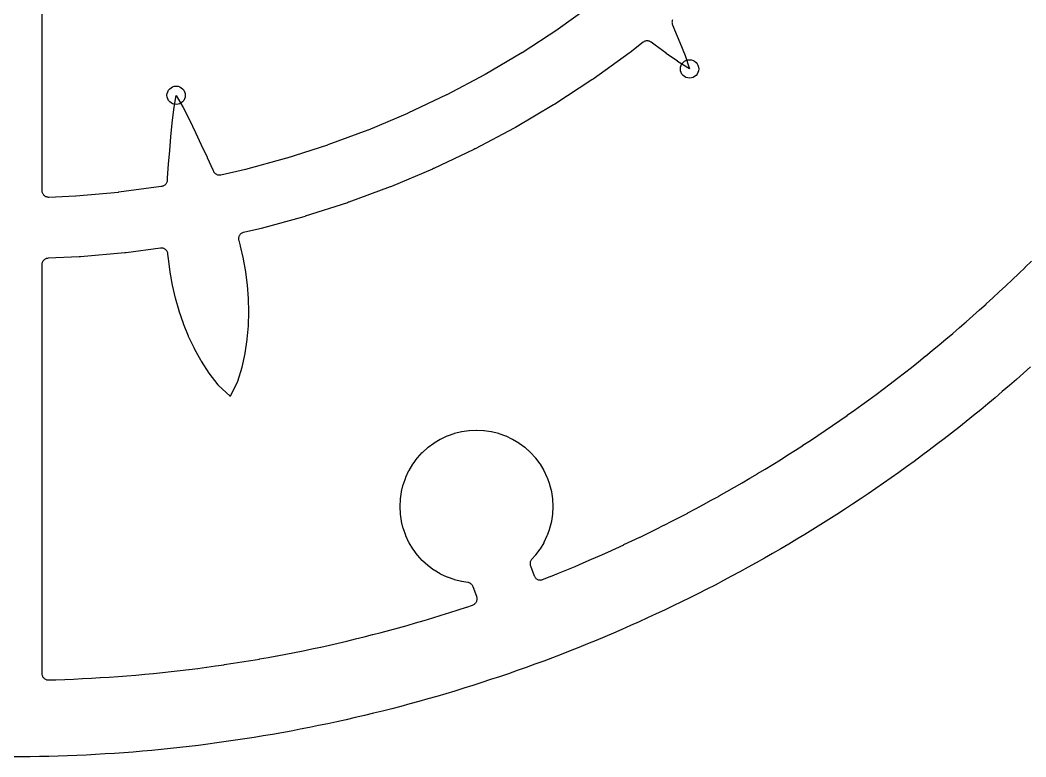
# Model space of a CAD drawing. Header units: millimetres. Extents: x -58 to 58, y -58 to 58.
# Drawn here: x 0.34 to 38.84, y -58.5 to -30.32 of the extents above; entities that cross this region are included whole.
import ezdxf

# ---------------------------------------------------------------- set-up
doc = ezdxf.new("R2010")
doc.units = ezdxf.units.MM
for name, color, linetype in [('CUT_INNER', 6, 'Continuous'), ('CUT_OUTER', 1, 'Continuous'), ('ENGRAVE', 7, 'Continuous')]:
    doc.layers.add(name, color=color, linetype=linetype)

msp = doc.modelspace()

# ---------------------------------------------------------------- linework, layer by layer
at = {"layer": 'CUT_INNER'}
for points in [[(1.17, -25.2923), (1.17, -36.8373), (1.1713, -36.8625), (1.1751, -36.8875), (1.1814, -36.9119), (1.1901, -36.9356), (1.2012, -36.9582), (1.2145, -36.9797), (1.2299, -36.9996), (1.2472, -37.018), (1.2663, -37.0345), (1.2869, -37.049), (1.3089, -37.0613), (1.3321, -37.0714), (1.3561, -37.079), (1.3808, -37.0842), (1.4059, -37.0869), (1.4311, -37.0871), (2.4635, -37.0412), (2.4746, -37.0405), (4.1042, -36.8955), (4.1152, -36.8943), (5.7368, -36.6771), (5.7477, -36.6754), (5.7763, -36.6703), (5.7996, -36.665), (5.8222, -36.6574), (5.8441, -36.6478), (5.8649, -36.6361), (5.8845, -36.6224), (5.9027, -36.607), (5.9194, -36.5899), (5.9344, -36.5712), (5.9475, -36.5513), (5.9586, -36.5301), (5.9677, -36.508), (5.9746, -36.4852), (5.9793, -36.4618), (5.9818, -36.438), (5.9862, -36.3574), (5.9863, -36.3555), (6.0231, -35.8337), (6.0232, -35.8323), (6.066, -35.3095), (6.1134, -34.7841), (6.1645, -34.2579), (6.1647, -34.2565), (6.2211, -33.7339), (6.2221, -33.7265), (6.3105, -33.2035), (6.3117, -33.198), (6.3148, -33.2027), (6.5795, -33.6624), (6.583, -33.669), (6.8176, -34.1394), (6.8182, -34.1406), (7.0483, -34.6147), (7.2752, -35.0906), (7.4979, -35.5678), (7.4985, -35.5691), (7.7143, -36.0455), (7.7151, -36.0473), (7.7352, -36.0934), (7.7461, -36.1155), (7.7592, -36.1365), (7.7742, -36.156), (7.7912, -36.174), (7.8098, -36.1902), (7.8299, -36.2045), (7.8513, -36.2167), (7.8739, -36.2268), (7.8973, -36.2346), (7.9213, -36.24), (7.9458, -36.2431), (7.9705, -36.2437), (7.9951, -36.2419), (8.0194, -36.2376), (8.9648, -36.0244), (8.9756, -36.0217), (10.554, -35.5912), (10.5646, -35.5881), (12.1224, -35.088), (12.1329, -35.0844), (13.6669, -34.5158), (13.6772, -34.5117), (15.1845, -33.8756), (15.1946, -33.871), (16.6722, -33.1687), (16.6821, -33.1637), (18.1271, -32.3965), (18.1368, -32.391), (19.5463, -31.5605), (19.5557, -31.5546), (20.927, -30.6624), (20.9362, -30.6561), (22.2024, -29.7498)], [(25.3113, -30.3075), (25.3035, -30.3304), (25.298, -30.3539), (25.2947, -30.3779), (25.2938, -30.4021), (25.2952, -30.4262), (25.299, -30.4502), (25.305, -30.4736), (25.3133, -30.4963), (25.3955, -30.6917), (25.5971, -31.1804), (25.5976, -31.1816), (25.7928, -31.6697), (25.7954, -31.6767), (25.9626, -32.1802), (25.9641, -32.1856), (25.9596, -32.183), (25.5098, -31.901), (25.5036, -31.8968), (25.0758, -31.5913), (25.0748, -31.5905), (24.6492, -31.2797), (24.4938, -31.1645), (24.4729, -31.1506), (24.4508, -31.1389), (24.4276, -31.1294), (24.4035, -31.1223), (24.3789, -31.1177), (24.354, -31.1155), (24.3289, -31.1159), (24.304, -31.1187), (24.2795, -31.1241), (24.2557, -31.1318), (24.2328, -31.1419), (24.211, -31.1543), (24.1905, -31.1687), (23.6967, -31.5564), (23.6945, -31.5581), (23.6552, -31.5876), (23.653, -31.5892), (22.2736, -32.5765), (22.2714, -32.5781), (22.2308, -32.6058), (22.2285, -32.6073), (20.8067, -33.5324), (20.8043, -33.5339), (20.7626, -33.5598), (20.7602, -33.5612), (19.2988, -34.4224), (19.2964, -34.4238), (19.2535, -34.4478), (19.251, -34.4491), (17.7528, -35.2445), (17.7504, -35.2458), (17.7065, -35.2679), (17.704, -35.2691), (16.172, -35.9973), (16.1695, -35.9985), (16.1246, -36.0186), (16.1221, -36.0197), (14.5593, -36.6793), (14.5567, -36.6803), (14.511, -36.6984), (14.5085, -36.6994), (12.9179, -37.289), (12.9153, -37.2899), (12.8689, -37.306), (12.8662, -37.3069), (11.2511, -37.8253), (11.2485, -37.8261), (11.2014, -37.8401), (11.1987, -37.8409), (9.5622, -38.2872), (9.5595, -38.2879), (9.5118, -38.2997), (9.5091, -38.3004), (8.8948, -38.439), (8.8705, -38.4457), (8.847, -38.4549), (8.8245, -38.4665), (8.8034, -38.4802), (8.7837, -38.496), (8.7657, -38.5137), (8.7496, -38.5331), (8.7355, -38.554), (8.7236, -38.5763), (8.714, -38.5996), (8.7068, -38.6238), (8.7021, -38.6486), (8.6999, -38.6737), (8.7003, -38.699), (8.7032, -38.724), (8.7086, -38.7487), (8.7652, -38.9562), (8.7665, -38.9613), (8.8786, -39.4524), (8.8797, -39.4581), (8.9689, -39.9528), (8.9698, -39.9589), (9.0345, -40.4577), (9.0351, -40.4642), (9.0739, -40.9673), (9.0742, -40.9741), (9.0856, -41.4819), (9.0856, -41.4889), (9.0685, -42.0018), (9.068, -42.009), (9.0208, -42.5271), (9.0199, -42.5345), (8.9404, -43.0581), (8.939, -43.066), (8.8235, -43.5952), (8.8211, -43.6046), (8.6597, -44.1412), (8.6579, -44.1461), (8.6558, -44.1509), (8.3801, -44.7079), (8.3773, -44.7129), (8.3729, -44.7092), (7.9207, -44.2828), (7.9171, -44.279), (7.9138, -44.275), (7.5759, -43.8279), (7.5704, -43.82), (7.2781, -43.3639), (7.274, -43.357), (7.0175, -42.8936), (7.0141, -42.887), (6.7898, -42.4176), (6.7868, -42.4111), (6.5925, -41.9361), (6.5901, -41.9296), (6.4243, -41.4494), (6.4223, -41.443), (6.2837, -40.9577), (6.2821, -40.9514), (6.1693, -40.4613), (6.1681, -40.4552), (6.0797, -39.9603), (6.0788, -39.9546), (6.0132, -39.4552), (6.0126, -39.45), (5.9963, -39.2667), (5.9928, -39.2417), (5.9868, -39.2172), (5.9784, -39.1935), (5.9676, -39.1707), (5.9546, -39.1491), (5.9394, -39.1289), (5.9223, -39.1103), (5.9035, -39.0936), (5.883, -39.0788), (5.8611, -39.0662), (5.8381, -39.0559), (5.8142, -39.0479), (5.7896, -39.0424), (5.7645, -39.0394), (5.7393, -39.039), (5.7141, -39.041), (4.3959, -39.2176), (4.3932, -39.2179), (4.3443, -39.2233), (4.3416, -39.2236), (2.652, -39.374), (2.6492, -39.3742), (2.6002, -39.3774), (2.5974, -39.3776), (1.4089, -39.4304), (1.3852, -39.4326), (1.3617, -39.437), (1.3389, -39.4437), (1.3167, -39.4525), (1.2955, -39.4633), (1.2754, -39.4762), (1.2566, -39.4909), (1.2393, -39.5073), (1.2237, -39.5253), (1.2099, -39.5447), (1.1979, -39.5653), (1.188, -39.587), (1.1802, -39.6095), (1.1745, -39.6327), (1.1711, -39.6563), (1.17, -39.6801), (1.17, -55.3066), (1.1712, -55.3316), (1.175, -55.3562), (1.1811, -55.3804), (1.1897, -55.4039), (1.2005, -55.4264), (1.2136, -55.4477), (1.2287, -55.4675), (1.2457, -55.4858), (1.2644, -55.5023), (1.2847, -55.5168), (1.3064, -55.5293), (1.3291, -55.5395), (1.3528, -55.5474), (1.3772, -55.5529), (1.4019, -55.556), (1.4269, -55.5565), (1.704, -55.5489), (1.7055, -55.5488), (2.0448, -55.5374), (2.0463, -55.5373), (2.3855, -55.5238), (2.3871, -55.5237), (2.7262, -55.5081), (2.7277, -55.508), (3.0667, -55.4903), (3.0682, -55.4902), (3.4071, -55.4705), (3.4087, -55.4704), (3.7474, -55.4485), (3.749, -55.4484), (4.0876, -55.4245), (4.0891, -55.4244), (4.4276, -55.3983), (4.4291, -55.3982), (4.7674, -55.3701), (4.7689, -55.37), (5.1071, -55.3398), (5.1086, -55.3397), (5.4465, -55.3075), (5.4481, -55.3073), (5.7858, -55.273), (5.7873, -55.2728), (6.1248, -55.2365), (6.1264, -55.2363), (6.4636, -55.1978), (6.4652, -55.1977), (6.8022, -55.1571), (6.8037, -55.157), (7.1405, -55.1144), (7.142, -55.1142), (7.4786, -55.0695), (7.4801, -55.0693), (7.8163, -55.0226), (7.8178, -55.0224), (8.1538, -54.9736), (8.1553, -54.9734), (8.4909, -54.9225), (8.4925, -54.9223), (8.8278, -54.8694), (8.8293, -54.8692), (9.1643, -54.8142), (9.1658, -54.8139), (9.5005, -54.7569), (9.502, -54.7567), (9.8363, -54.6976), (9.8378, -54.6973), (10.1717, -54.6362), (10.1732, -54.6359), (10.5067, -54.5728), (10.5082, -54.5725), (10.8414, -54.5073), (10.8429, -54.507), (11.1756, -54.4397), (11.1771, -54.4394), (11.5095, -54.3701), (11.511, -54.3698), (11.8429, -54.2985), (11.8444, -54.2982), (12.1758, -54.2248), (12.1773, -54.2245), (12.5083, -54.1491), (12.5098, -54.1487), (12.8403, -54.0713), (12.8418, -54.071), (13.1718, -53.9915), (13.1733, -53.9911), (13.5029, -53.9097), (13.5044, -53.9093), (13.8334, -53.8258), (13.8349, -53.8254), (14.1634, -53.7399), (14.1649, -53.7395), (14.4929, -53.652), (14.4944, -53.6516), (14.8218, -53.5621), (14.8233, -53.5616), (15.1502, -53.4701), (15.1517, -53.4697), (15.478, -53.3761), (15.4795, -53.3757), (15.8052, -53.2802), (15.8067, -53.2797), (16.1318, -53.1822), (16.1333, -53.1817), (16.4579, -53.0822), (16.4593, -53.0817), (16.7832, -52.9802), (16.7847, -52.9797), (17.108, -52.8762), (17.1095, -52.8758), (17.4321, -52.7703), (17.4336, -52.7698), (17.6607, -52.694), (17.684, -52.6849), (17.7062, -52.6736), (17.7272, -52.6601), (17.7467, -52.6445), (17.7646, -52.6271), (17.7807, -52.608), (17.7948, -52.5874), (17.8067, -52.5655), (17.8164, -52.5425), (17.8238, -52.5187), (17.8288, -52.4942), (17.8313, -52.4694), (17.8313, -52.4445), (17.8288, -52.4196), (17.8239, -52.3952), (17.8165, -52.3713), (17.6784, -51.9918), (17.6689, -51.9693), (17.6573, -51.9478), (17.6437, -51.9276), (17.6281, -51.9088), (17.6108, -51.8916), (17.5919, -51.8761), (17.5716, -51.8626), (17.55, -51.8512), (17.5274, -51.8418), (17.5041, -51.8348), (17.4801, -51.83), (17.2427, -51.7948), (17.2307, -51.7924), (16.9641, -51.7256), (16.9524, -51.7221), (16.6937, -51.6295), (16.6824, -51.6248), (16.434, -51.5073), (16.4232, -51.5016), (16.1875, -51.3603), (16.1773, -51.3535), (15.9566, -51.1898), (15.9471, -51.182), (15.7435, -50.9975), (15.7349, -50.9888), (15.5503, -50.7852), (15.5426, -50.7758), (15.3789, -50.5551), (15.3721, -50.5449), (15.2308, -50.3092), (15.225, -50.2984), (15.1076, -50.05), (15.1029, -50.0387), (15.0103, -49.78), (15.0067, -49.7682), (14.94, -49.5017), (14.9376, -49.4897), (14.8973, -49.2179), (14.8961, -49.2057), (14.8826, -48.9312), (14.8826, -48.919), (14.8961, -48.6445), (14.8973, -48.6323), (14.9376, -48.3605), (14.94, -48.3485), (15.0067, -48.082), (15.0103, -48.0702), (15.1029, -47.8115), (15.1076, -47.8002), (15.225, -47.5518), (15.2308, -47.541), (15.3721, -47.3053), (15.3789, -47.2951), (15.5426, -47.0744), (15.5503, -47.0649), (15.7349, -46.8614), (15.7435, -46.8527), (15.9471, -46.6682), (15.9566, -46.6604), (16.1773, -46.4967), (16.1875, -46.4899), (16.4232, -46.3486), (16.434, -46.3429), (16.6824, -46.2254), (16.6937, -46.2207), (16.9524, -46.1281), (16.9641, -46.1246), (17.2307, -46.0578), (17.2427, -46.0554), (17.5145, -46.0151), (17.5267, -46.0139), (17.8011, -46.0004), (17.8134, -46.0004), (18.0878, -46.0139), (18.1, -46.0151), (18.3718, -46.0554), (18.3839, -46.0578), (18.6504, -46.1246), (18.6621, -46.1281), (18.9208, -46.2207), (18.9322, -46.2254), (19.1806, -46.3429), (19.1914, -46.3486), (19.4271, -46.4899), (19.4373, -46.4967), (19.6579, -46.6604), (19.6674, -46.6682), (19.871, -46.8527), (19.8797, -46.8614), (20.0642, -47.0649), (20.072, -47.0744), (20.2357, -47.2951), (20.2425, -47.3053), (20.3837, -47.541), (20.3895, -47.5518), (20.507, -47.8002), (20.5117, -47.8115), (20.6043, -48.0702), (20.6078, -48.082), (20.6746, -48.3485), (20.677, -48.3605), (20.7173, -48.6323), (20.7185, -48.6445), (20.732, -48.919), (20.732, -48.9312), (20.7185, -49.2057), (20.7173, -49.2179), (20.677, -49.4897), (20.6746, -49.5017), (20.6078, -49.7682), (20.6043, -49.78), (20.5117, -50.0387), (20.507, -50.05), (20.3895, -50.2984), (20.3837, -50.3092), (20.2425, -50.5449), (20.2357, -50.5551), (20.072, -50.7758), (20.0642, -50.7852), (19.9266, -50.9371), (19.9109, -50.9562), (19.8973, -50.9767), (19.8857, -50.9984), (19.8763, -51.0212), (19.8692, -51.0448), (19.8644, -51.069), (19.8621, -51.0936), (19.8622, -51.1182), (19.8647, -51.1428), (19.8696, -51.1669), (19.8769, -51.1905), (20.0154, -51.5711), (20.0252, -51.5942), (20.0371, -51.6161), (20.0512, -51.6367), (20.0672, -51.6558), (20.0851, -51.6733), (20.1047, -51.6888), (20.1257, -51.7023), (20.1479, -51.7137), (20.1712, -51.7228), (20.1953, -51.7295), (20.2199, -51.7338), (20.2448, -51.7356), (20.2697, -51.7349), (20.2945, -51.7317), (20.3188, -51.7261), (20.3425, -51.718), (20.6352, -51.602), (20.6367, -51.6014), (20.9515, -51.4744), (20.9529, -51.4738), (21.2669, -51.3449), (21.2683, -51.3443), (21.5816, -51.2134), (21.583, -51.2128), (21.8954, -51.0801), (21.8968, -51.0794), (22.2084, -50.9447), (22.2098, -50.9441), (22.5206, -50.8075), (22.522, -50.8069), (22.8319, -50.6684), (22.8333, -50.6677), (23.1424, -50.5273), (23.1438, -50.5267), (23.452, -50.3844), (23.4534, -50.3837), (23.7607, -50.2395), (23.7621, -50.2389), (24.0685, -50.0928), (24.0699, -50.0921), (24.3754, -49.9442), (24.3768, -49.9435), (24.6814, -49.7937), (24.6828, -49.793), (24.9865, -49.6413), (24.9878, -49.6406), (25.2906, -49.487), (25.292, -49.4863), (25.5938, -49.3309), (25.5951, -49.3302), (25.896, -49.173), (25.8973, -49.1722), (26.1972, -49.0131), (26.1985, -49.0124), (26.4974, -48.8515), (26.4988, -48.8507), (26.7967, -48.688), (26.798, -48.6872), (27.0949, -48.5226), (27.0963, -48.5219), (27.3921, -48.3555), (27.3935, -48.3547), (27.6883, -48.1865), (27.6897, -48.1857), (27.9835, -48.0157), (27.9848, -48.0149), (28.2776, -47.8431), (28.2789, -47.8423), (28.5706, -47.6687), (28.5719, -47.6679), (28.8626, -47.4925), (28.8639, -47.4917), (29.1534, -47.3145), (29.1547, -47.3137), (29.4432, -47.1347), (29.4445, -47.1339), (29.7318, -46.9531), (29.7331, -46.9523), (30.0194, -46.7698), (30.0207, -46.769), (30.3058, -46.5848), (30.3071, -46.5839), (30.5911, -46.3979), (30.5923, -46.3971), (30.8752, -46.2093), (30.8765, -46.2085), (31.1581, -46.019), (31.1594, -46.0182), (31.4399, -45.827), (31.4412, -45.8261), (31.7205, -45.6332), (31.7218, -45.6323), (31.9999, -45.4377), (32.0012, -45.4368), (32.2781, -45.2405), (32.2794, -45.2396), (32.5551, -45.0416), (32.5563, -45.0407), (32.8309, -44.841), (32.8321, -44.8401), (33.1054, -44.6387), (33.1066, -44.6378), (33.3786, -44.4347), (33.3799, -44.4338), (33.6507, -44.2291), (33.6519, -44.2282), (33.9214, -44.0218), (33.9226, -44.0209), (34.1909, -43.8128), (34.1921, -43.8119), (34.4591, -43.6022), (34.4603, -43.6013), (34.726, -43.3899), (34.7272, -43.389), (34.9915, -43.1761), (34.9927, -43.1751), (35.2558, -42.9605), (35.257, -42.9596), (35.5187, -42.7434), (35.5199, -42.7424), (35.7803, -42.5247), (35.7815, -42.5237), (36.0406, -42.3043), (36.0418, -42.3033), (36.2995, -42.0824), (36.3007, -42.0814), (36.557, -41.8589), (36.5582, -41.8579), (36.8132, -41.6338), (36.8143, -41.6327), (37.0679, -41.4071), (37.0691, -41.4061), (37.3213, -41.1789), (37.3225, -41.1778), (37.5733, -40.9491), (37.5744, -40.9481), (37.8238, -40.7178), (37.825, -40.7167), (38.073, -40.4849), (38.0741, -40.4839), (38.3207, -40.2506), (38.3218, -40.2495), (38.5669, -40.0147), (38.568, -40.0136), (38.8117, -39.7773), (38.8128, -39.7762), (39.055, -39.5384)]]:
    msp.add_lwpolyline(points, dxfattribs=at)
at = {"layer": 'CUT_OUTER'}
msp.add_lwpolyline([(39.0201, -43.5854), (38.7519, -43.824), (38.4823, -44.0609), (38.2112, -44.2962), (37.9387, -44.5298), (37.6647, -44.7618), (37.3894, -44.9921), (37.1126, -45.2206), (36.8344, -45.4475), (36.5549, -45.6726), (36.2739, -45.8961), (35.9916, -46.1178), (35.708, -46.3378), (35.423, -46.556), (35.1367, -46.7725), (34.849, -46.9872), (34.5601, -47.2001), (34.2698, -47.4113), (33.9782, -47.6207), (33.6854, -47.8283), (33.3913, -48.0341), (33.0959, -48.238), (32.7993, -48.4402), (32.5015, -48.6405), (32.2024, -48.8391), (31.9022, -49.0357), (31.6007, -49.2306), (31.298, -49.4235), (30.9942, -49.6146), (30.6891, -49.8039), (30.383, -49.9912), (30.0757, -50.1767), (29.7672, -50.3603), (29.4577, -50.542), (29.147, -50.7218), (28.8352, -50.8997), (28.5224, -51.0757), (28.2084, -51.2497), (27.8934, -51.4218), (27.5774, -51.592), (27.2603, -51.7603), (26.9422, -51.9266), (26.6231, -52.0909), (26.3029, -52.2533), (25.9818, -52.4137), (25.6597, -52.5721), (25.3367, -52.7286), (25.0127, -52.883), (24.6877, -53.0355), (24.3618, -53.186), (24.035, -53.3345), (23.7073, -53.481), (23.3787, -53.6254), (23.0492, -53.7679), (22.7189, -53.9083), (22.3877, -54.0467), (22.0556, -54.183), (21.7228, -54.3173), (21.3891, -54.4496), (21.0546, -54.5798), (20.7193, -54.708), (20.3832, -54.8341), (20.0464, -54.9581), (19.7088, -55.0801), (19.3704, -55.2), (19.0314, -55.3178), (18.6916, -55.4335), (18.3511, -55.5472), (18.0099, -55.6587), (17.6681, -55.7682), (17.3256, -55.8755), (16.9824, -55.9808), (16.6386, -56.0839), (16.2941, -56.185), (15.9491, -56.2839), (15.6034, -56.3807), (15.2572, -56.4754), (14.9104, -56.5679), (14.563, -56.6584), (14.2151, -56.7466), (13.8666, -56.8328), (13.5176, -56.9168), (13.1682, -56.9987), (12.8182, -57.0784), (12.4677, -57.156), (12.1168, -57.2314), (11.7654, -57.3047), (11.4135, -57.3758), (11.0613, -57.4447), (10.7086, -57.5115), (10.3555, -57.5762), (10.002, -57.6386), (9.6482, -57.6989), (9.294, -57.757), (8.9394, -57.8129), (8.5845, -57.8667), (8.2293, -57.9183), (7.8737, -57.9677), (7.5179, -58.0149), (7.1618, -58.06), (6.8054, -58.1028), (6.4488, -58.1435), (6.0919, -58.1819), (5.7348, -58.2182), (5.3774, -58.2523), (5.0199, -58.2842), (4.6622, -58.3139), (4.3043, -58.3414), (3.9462, -58.3667), (3.588, -58.3899), (3.2297, -58.4108), (2.8712, -58.4295), (2.5127, -58.446), (2.154, -58.4603), (1.7952, -58.4724), (1.4364, -58.4824), (1.3941, -58.4833), (1.0768, -58.4901), (0.7179, -58.4956), (0.3589, -58.4989), (0, -58.5)], dxfattribs=at)
at = {"layer": 'ENGRAVE'}
for centre in [(25.9646, -32.1862), (6.3116, -33.1972)]:
    msp.add_circle(centre, 0.351, dxfattribs=at)

doc.saveas('drawing.dxf')
